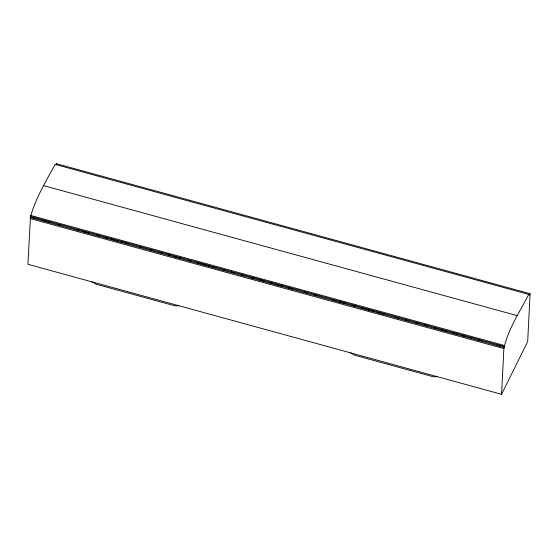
<?xml version="1.0" encoding="UTF-8"?>
<svg xmlns="http://www.w3.org/2000/svg" width="558" height="558" viewBox="0 0 558 558"><rect width="100%" height="100%" fill="white"/><g stroke="black" fill="none" stroke-linecap="round" stroke-linejoin="round"><path stroke-width="0.84" d="M504.139 347.006L503.937 347.425L30.271 217.397L30.481 216.985L27.9 264.276L501.558 394.304L527.673 341.608L529.988 295.873L529.765 294.764L529.312 294.345L528.67 294.61C519.596 311.999 508.122 329.171 503.874 348.576L501.558 394.304M30.271 217.397L30.788 215.472L504.446 345.5L503.937 347.425M56.393 164.701L56.442 163.696L530.1 293.724L529.842 295.147M30.62 216.162C35.921 197.895 45.965 181.169 55.012 164.582L55.647 164.317L56.107 164.736M56.442 163.696L55.981 164.624L528.803 294.415M529.64 294.645L530.1 293.724M178.93 305.735L174.807 305.826L96.046 284.203L92.049 281.888M437.409 376.692L433.294 376.783L354.525 355.167L350.529 352.844M43.608 185.633L517.266 315.654M30.327 216.392L503.986 346.42M32.162 217.446L36.361 218.596M42.241 220.208L46.44 221.366M48.121 221.826L50.638 222.516M58.192 224.588L60.717 225.279M76.669 229.659L79.194 230.356M82.549 231.277L85.067 231.968M86.748 232.428L89.266 233.118M96.827 235.197L99.345 235.888M105.225 237.499L107.743 238.189M111.105 239.117L113.623 239.807M115.304 240.268L117.822 240.958M121.184 241.879L123.702 242.57M125.383 243.037L127.901 243.727M139.66 246.95L142.178 247.647M149.739 249.719L152.257 250.409M159.811 252.488L162.336 253.179M168.209 254.79L170.734 255.48M174.089 256.408L176.607 257.099M178.288 257.559L180.813 258.249M188.367 260.328L190.885 261.018M196.765 262.63L200.964 263.781M202.645 264.241L205.163 264.938M206.844 265.399L209.362 266.089M212.724 267.01L215.242 267.701M222.802 269.779L225.32 270.47M231.2 272.081L233.718 272.771M241.279 274.85L243.797 275.54M251.351 277.619L253.876 278.309M259.756 279.921L263.955 281.072M269.828 282.69L272.353 283.38M275.708 284.301L278.226 284.992M279.907 285.452L282.425 286.142M288.305 287.761L292.504 288.911M304.263 292.141L306.781 292.831M314.342 294.903L316.86 295.601M332.819 299.981L335.337 300.671M338.699 301.592L341.217 302.283M342.898 302.743L345.416 303.433M352.97 305.512L355.495 306.202M361.368 307.814L365.567 308.972M367.248 309.432L369.766 310.122M371.447 310.583L373.972 311.273M377.327 312.194L379.845 312.892M381.526 313.352L384.043 314.042M395.803 317.272L398.321 317.962M405.882 320.034L408.4 320.724M415.961 322.803L418.479 323.494M424.359 325.105L426.877 325.802M434.438 327.874L436.956 328.564M440.311 329.485L442.836 330.183M444.51 330.643L447.035 331.333M452.915 332.945L457.114 334.096M462.987 335.714L465.512 336.404M468.866 337.325L471.384 338.015M478.945 340.094L481.463 340.785M497.422 345.165L499.94 345.855M30.216 218.548L503.874 348.576"/></g></svg>
